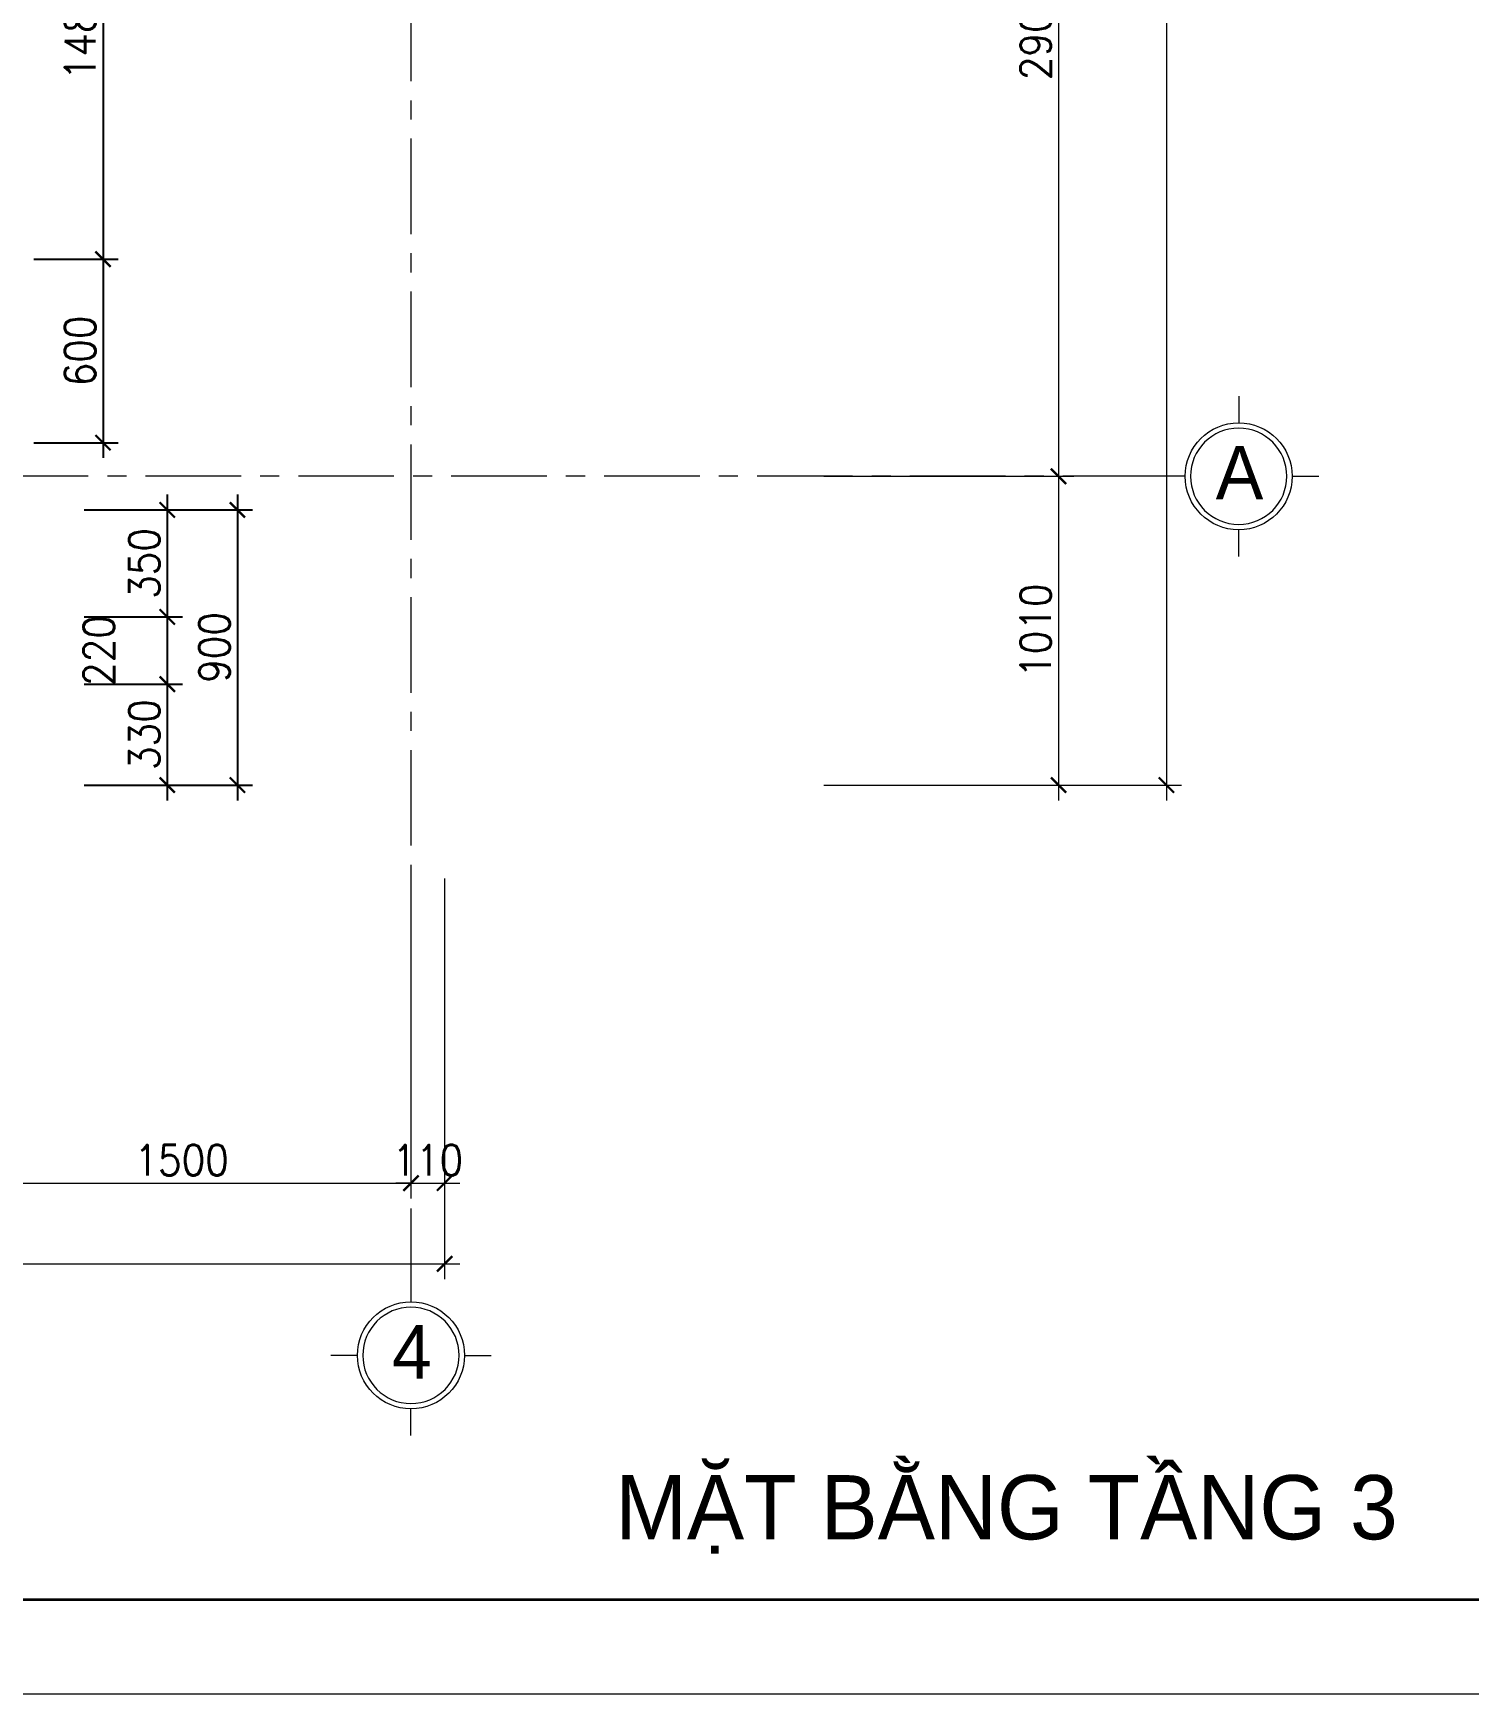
# Model space of a CAD drawing. Header units: millimetres. Extents: x -529782 to -142003, y -492574 to -273331.
# Drawn here: x -212427 to -207732, y -371894 to -366462 of the extents above; entities that cross this region are included whole.
import ezdxf
from ezdxf.enums import TextEntityAlignment as Align

# ---------------------------------------------------------------- set-up
doc = ezdxf.new("R2010")
doc.units = ezdxf.units.MM
doc.header["$LTSCALE"] = 500
doc.header["$MEASUREMENT"] = 0
doc.header["$PDMODE"] = 3
doc.linetypes.add('CENTER', pattern=[2, 1.25, -0.25, 0.25, -0.25])
doc.layers.get('0').update_dxf_attribs({"linetype": 'CONTINUOUS', "lineweight": 13})
doc.layers.get('Defpoints').update_dxf_attribs({"color": 255, "linetype": 'CONTINUOUS', "lineweight": 13})
for name, color, linetype, lineweight in [('1.cat 30', 30, 'CONTINUOUS', 35), ('2.thay 145', 145, 'CONTINUOUS', 18), ('3.manh 08', 8, 'CONTINUOUS', 9), ('4.dim 08', 8, 'CONTINUOUS', 13), ('7.tim 67', 67, 'CENTER', 9), ('9.text \xad white', 7, 'CONTINUOUS', 15)]:
    doc.layers.add(name, color=color, linetype=linetype, lineweight=lineweight)
doc.styles.add('CA.JSC1', font='')
doc.styles.get("Standard").update_dxf_attribs({"font": 'txt.shx', "width": 0.9})
doc.styles.get('CA.JSC1').set_extended_font_data('.VnAvantH')
doc.dimstyles.new('CA 50', dxfattribs={"dimscale": 0, "dimtxt": 100, "dimasz": 50, "dimexe": 50, "dimexo": 0, "dimgap": 25, "dimtad": 1, "dimdec": 0, "dimzin": 0, "dimdsep": 46, "dimtxsty": 'Standard', "dimblk": 'ARCHTICK', "dimcen": 0.09, "dimdle": 50, "dimclrd": 256, "dimclre": 256, "dimclrt": 7, "dimadec": 0, "dimazin": 0, "dimtfac": 1, "dimtdec": 0, "dimtix": 1, "dimtmove": 2, "dimatfit": 3, "dimldrblk": 'DOT', "dimfxl": 1, "dimtolj": 1, "dimtzin": 0, "dimarcsym": 0})

# ---------------------------------------------------------------- blocks, each defined once
blk = doc.blocks.new('khung co loan')
at = {"layer": '1.cat 30'}
blk.add_lwpolyline([(1158.281703106128, -14553.47590842255), (1158.281703106128, -303.4759079545038), (20658.28170374641, -303.4759079545038), (20658.28170374641, -14553.47590842255)], close=True, dxfattribs=at)
at = {"layer": '3.manh 08'}
blk.add_lwpolyline([(0, -14850.00000048772), (21000.00000000023, -14850.00000048772), (21000.00000000023, -4.877219907939434e-07), (0, -4.877219907939434e-07)], close=True, dxfattribs=at)
blk = doc.blocks.new('A$C41BA5761')
at = {"layer": '2.thay 145'}
blk.add_lwpolyline([(839.9994073519047, 524.9998310285737, -3898660.642287513), (839.9994073521084, 525.0001542164828, 1.154242490888426e-06), (839.9994073524431, 524.9999926225864, 1.154242490888426e-06)], format="xyb", dxfattribs=at)
at = {"layer": '3.manh 08'}
for p, q in [((524.9994049160159, 1050.000159478077), (524.9994049160159, 875.0001713204256)), ((174.9994048396911, 525.0001523148676), (-0.000583361616008915, 525.0001523148676)), ((874.9994049923262, 525.0001523148676), (1049.999393193633, 525.0001523148676)), ((524.9994049160159, 0.0001831847475841641), (524.9994049160159, 175.000171342399))]:
    blk.add_line(p, q, dxfattribs=at)
blk.add_arc((524.9994049160159, 525.0001713313977), 349.9999999890093, 359.9999968883953, 359.9999381014106, dxfattribs=at)
blk = doc.blocks.new('_ArchTick')
at = {"color": 1, "linetype": 'ByBlock', "const_width": 0.150000081}
blk.add_lwpolyline([(-0.5000002699998731, -0.5000002699998731), (0.5000002699998731, 0.5000002699998731)], dxfattribs=at)
blk = doc.blocks.new('*D643')
at = {"layer": '7.tim 67', "linetype": 'Continuous', "lineweight": -2, "transparency": 16777216}
for p, q in [((8609.999999999302, -8525.5), (8609.999999999302, -9572.000000000058)), ((10110.00000000006, -8525.5), (10110.00000000006, -9572.000000000058)), ((8559.999999999302, -9522.000000000058), (10160.00000000006, -9522.000000000058))]:
    blk.add_line(p, q, dxfattribs=at)
at = {"layer": 'Defpoints', "color": 0, "linetype": 'Continuous', "transparency": 16777216}
for p in [(8609.999999999302, -8525.5), (10110.00000000006, -8525.5), (10110.00000000006, -9522.000000000058)]:
    blk.add_point(p, dxfattribs=at)
at = {"layer": '7.tim 67', "linetype": 'Continuous', "lineweight": -2, "transparency": 16777216, "xscale": 50, "yscale": 50, "zscale": 50, "rotation": 180}
blk.add_blockref('_ArchTick', (8609.999999999302, -9522.000000000058), dxfattribs=at)
at = {"layer": '7.tim 67', "linetype": 'Continuous', "lineweight": -2, "transparency": 16777216, "xscale": 50, "yscale": 50, "zscale": 50}
blk.add_blockref('_ArchTick', (10110.00000000006, -9522.000000000058), dxfattribs=at)
at = {"layer": '7.tim 67', "color": 7, "linetype": 'Continuous', "transparency": 16777216, "insert": (9359.99999999968, -9447.000000000058), "char_height": 100, "attachment_point": 5}
blk.add_mtext('\\A1;1500', dxfattribs=at)
blk = doc.blocks.new('_DOT')
at = {"color": 1, "linetype": 'ByBlock'}
blk.add_line((-0.5, 0), (-1, 0), dxfattribs=at)
at = {"color": 1, "linetype": 'ByBlock', "const_width": 0.5}
blk.add_lwpolyline([(-0.25, 0, 1), (0.25, 0, 1)], format="xyb", close=True, dxfattribs=at)
blk = doc.blocks.new('*D644')
at = {"layer": '7.tim 67', "linetype": 'Continuous', "lineweight": -2, "transparency": 16777216}
for p, q in [((10110.00000000006, -8525.5), (10110.00000000006, -9572.000000000058)), ((10220.00000000146, -8525.5), (10220.00000000146, -9572.000000000058)), ((10110.00000000006, -9522.000000000058), (10060.00000000006, -9522.000000000058)), ((10110.00000000006, -9522.000000000058), (10220.00000000146, -9522.000000000058)), ((10220.00000000146, -9522.000000000058), (10270.00000000146, -9522.000000000058))]:
    blk.add_line(p, q, dxfattribs=at)
at = {"layer": 'Defpoints', "color": 0, "linetype": 'Continuous', "transparency": 16777216}
for p in [(10110.00000000006, -8525.5), (10220.00000000146, -8525.5), (10220.00000000146, -9522.000000000058)]:
    blk.add_point(p, dxfattribs=at)
at = {"layer": '7.tim 67', "linetype": 'Continuous', "lineweight": -2, "transparency": 16777216, "xscale": 50, "yscale": 50, "zscale": 50}
blk.add_blockref('_ArchTick', (10110.00000000006, -9522.000000000058), dxfattribs=at)
at = {"layer": '7.tim 67', "linetype": 'Continuous', "lineweight": -2, "transparency": 16777216, "xscale": 50, "yscale": 50, "zscale": 50, "rotation": 180}
blk.add_blockref('_ArchTick', (10220.00000000146, -9522.000000000058), dxfattribs=at)
at = {"layer": '7.tim 67', "color": 7, "linetype": 'Continuous', "transparency": 16777216, "insert": (10165.00000000076, -9447.000000000058), "char_height": 100, "attachment_point": 5}
blk.add_mtext('\\A1;110', dxfattribs=at)
blk = doc.blocks.new('*D645')
at = {"layer": '7.tim 67', "linetype": 'Continuous', "lineweight": -2, "transparency": 16777216}
for p, q in [((5.817367696478944e-11, -8525.5), (5.809343198327531e-11, -9836.000000000058)), ((10220.00000000146, -8525.5), (10220.00000000146, -9836.000000000058)), ((-49.99999999994191, -9786.000000000058), (10270.00000000146, -9786.000000000058))]:
    blk.add_line(p, q, dxfattribs=at)
at = {"layer": 'Defpoints', "color": 0, "linetype": 'Continuous', "transparency": 16777216}
for p in [(5.817367696478944e-11, -8525.5), (10220.00000000146, -8525.5), (10220.00000000146, -9786.000000000058)]:
    blk.add_point(p, dxfattribs=at)
at = {"layer": '7.tim 67', "linetype": 'Continuous', "lineweight": -2, "transparency": 16777216, "xscale": 50, "yscale": 50, "zscale": 50, "rotation": 180}
blk.add_blockref('_ArchTick', (5.809649360027318e-11, -9786.000000000058), dxfattribs=at)
at = {"layer": '7.tim 67', "linetype": 'Continuous', "lineweight": -2, "transparency": 16777216, "xscale": 50, "yscale": 50, "zscale": 50}
blk.add_blockref('_ArchTick', (10220.00000000146, -9786.000000000058), dxfattribs=at)
at = {"layer": '7.tim 67', "color": 7, "linetype": 'Continuous', "transparency": 16777216, "insert": (5110.000000000757, -9711.000000000058), "char_height": 100, "attachment_point": 5}
blk.add_mtext('\\A1;10220', dxfattribs=at)
blk = doc.blocks.new('*D650')
at = {"layer": '7.tim 67', "linetype": 'Continuous', "lineweight": -2, "transparency": 16777216}
for p, q in [((12227.99999999994, -4260), (12227.99999999994, -7259.999999999942)), ((11460.49999999994, -4310), (12277.99999999994, -4310)), ((11460.49999999994, -7209.999999999942), (12277.99999999994, -7209.999999999942))]:
    blk.add_line(p, q, dxfattribs=at)
at = {"layer": 'Defpoints', "color": 0, "linetype": 'Continuous', "transparency": 16777216}
for p in [(11460.49999999994, -4310), (11460.49999999994, -7209.999999999942), (12227.99999999994, -7209.999999999942)]:
    blk.add_point(p, dxfattribs=at)
at = {"layer": '7.tim 67', "linetype": 'Continuous', "lineweight": -2, "transparency": 16777216, "xscale": 50, "yscale": 50, "zscale": 50}
for p, rotation in [((12227.99999999994, -4310), 90), ((12227.99999999994, -7209.999999999942), 270)]:
    blk.add_blockref('_ArchTick', p, dxfattribs=dict(at, rotation=rotation))
at = {"layer": '7.tim 67', "color": 7, "linetype": 'Continuous', "transparency": 16777216, "insert": (12152.99999999994, -5759.999999999969), "char_height": 100, "attachment_point": 5, "rotation": 90}
blk.add_mtext('\\A1;2900', dxfattribs=at)
blk = doc.blocks.new('*D651')
at = {"layer": '7.tim 67', "linetype": 'Continuous', "lineweight": -2, "transparency": 16777216}
for p, q in [((12227.99999999994, -7159.999999999942), (12227.99999999994, -8269.999999999884)), ((11460.49999999994, -7209.999999999942), (12277.99999999994, -7209.999999999942)), ((11460.49999999994, -8219.999999999884), (12277.99999999994, -8219.999999999884))]:
    blk.add_line(p, q, dxfattribs=at)
at = {"layer": 'Defpoints', "color": 0, "linetype": 'Continuous', "transparency": 16777216}
for p in [(11460.49999999994, -7209.999999999942), (11460.49999999994, -8219.999999999884), (12227.99999999994, -8219.999999999884)]:
    blk.add_point(p, dxfattribs=at)
at = {"layer": '7.tim 67', "linetype": 'Continuous', "lineweight": -2, "transparency": 16777216, "xscale": 50, "yscale": 50, "zscale": 50}
for p, rotation in [((12227.99999999994, -7209.999999999942), 90), ((12227.99999999994, -8219.999999999884), 270)]:
    blk.add_blockref('_ArchTick', p, dxfattribs=dict(at, rotation=rotation))
at = {"layer": '7.tim 67', "color": 7, "linetype": 'Continuous', "transparency": 16777216, "insert": (12152.99999999994, -7714.999999999912), "char_height": 100, "attachment_point": 5, "rotation": 90}
blk.add_mtext('\\A1;1010', dxfattribs=at)
blk = doc.blocks.new('*D652')
at = {"layer": '7.tim 67', "linetype": 'Continuous', "lineweight": -2, "transparency": 16777216}
for p, q in [((11460.49999999994, 1250.000000000058), (12630.49999999994, 1250.000000000058)), ((12580.49999999994, 1300.000000000058), (12580.49999999994, -8269.999999999885)), ((11460.49999999994, -8219.999999999884), (12630.49999999994, -8219.999999999885))]:
    blk.add_line(p, q, dxfattribs=at)
at = {"layer": 'Defpoints', "color": 0, "linetype": 'Continuous', "transparency": 16777216}
for p in [(11460.49999999994, 1250.000000000058), (11460.49999999994, -8219.999999999884), (12580.49999999994, -8219.999999999885)]:
    blk.add_point(p, dxfattribs=at)
at = {"layer": '7.tim 67', "linetype": 'Continuous', "lineweight": -2, "transparency": 16777216, "xscale": 50, "yscale": 50, "zscale": 50}
for p, rotation in [((12580.49999999994, 1250.000000000058), 90), ((12580.49999999994, -8219.999999999885), 270)]:
    blk.add_blockref('_ArchTick', p, dxfattribs=dict(at, rotation=rotation))
at = {"layer": '7.tim 67', "color": 7, "linetype": 'Continuous', "transparency": 16777216, "insert": (12505.49999999994, -3484.999999999911), "char_height": 100, "attachment_point": 5, "rotation": 90}
blk.add_mtext('\\A1;9470', dxfattribs=at)
blk = doc.blocks.new('*D518')
at = {"layer": '4.dim 08', "lineweight": -2, "transparency": 16777216}
for p, q in [((-211988.5751483811, -367970.9999999998), (-211988.5751483811, -368420.9999999998)), ((-212260.24114807, -368020.9999999998), (-211938.5751483811, -368020.9999999998)), ((-212260.24114807, -368370.9999999998), (-211938.5751483811, -368370.9999999998))]:
    blk.add_line(p, q, dxfattribs=at)
at = {"layer": 'Defpoints', "color": 0, "transparency": 16777216}
for p in [(-212260.24114807, -368020.9999999998), (-212260.24114807, -368370.9999999998), (-211988.5751483811, -368370.9999999998)]:
    blk.add_point(p, dxfattribs=at)
at = {"layer": '4.dim 08', "lineweight": -2, "transparency": 16777216, "xscale": 50, "yscale": 50, "zscale": 50}
for p, rotation in [((-211988.5751483811, -368020.9999999998), 90), ((-211988.5751483811, -368370.9999999998), 270)]:
    blk.add_blockref('_ArchTick', p, dxfattribs=dict(at, rotation=rotation))
at = {"layer": '4.dim 08', "color": 7, "transparency": 16777216, "insert": (-212063.575148381, -368195.9999999998), "char_height": 100, "attachment_point": 5, "rotation": 90}
blk.add_mtext('\\A1;350', dxfattribs=at)
blk = doc.blocks.new('*D519')
at = {"layer": '4.dim 08', "lineweight": -2, "transparency": 16777216}
for p, q in [((-211988.5751483811, -368320.9999999998), (-211988.5751483811, -368640.9999999998)), ((-212260.24114807, -368370.9999999998), (-211938.5751483811, -368370.9999999998)), ((-212260.24114807, -368590.9999999998), (-211938.5751483811, -368590.9999999998))]:
    blk.add_line(p, q, dxfattribs=at)
at = {"layer": 'Defpoints', "color": 0, "transparency": 16777216}
for p in [(-212260.24114807, -368370.9999999998), (-212260.24114807, -368590.9999999998), (-211988.5751483811, -368590.9999999998)]:
    blk.add_point(p, dxfattribs=at)
at = {"layer": '4.dim 08', "lineweight": -2, "transparency": 16777216, "xscale": 50, "yscale": 50, "zscale": 50}
for p, rotation in [((-211988.5751483811, -368370.9999999998), 90), ((-211988.5751483811, -368590.9999999998), 270)]:
    blk.add_blockref('_ArchTick', p, dxfattribs=dict(at, rotation=rotation))
at = {"layer": '4.dim 08', "color": 7, "transparency": 16777216, "insert": (-212211.9451240855, -368480.9999999998), "char_height": 100, "attachment_point": 5, "rotation": 90}
blk.add_mtext('\\A1;220', dxfattribs=at)
blk = doc.blocks.new('*D520')
at = {"layer": '4.dim 08', "lineweight": -2, "transparency": 16777216}
for p, q in [((-211988.5751483811, -368540.9999999998), (-211988.5751483811, -368970.9999999998)), ((-212260.24114807, -368590.9999999998), (-211938.5751483811, -368590.9999999998)), ((-212260.24114807, -368920.9999999998), (-211938.5751483811, -368920.9999999998))]:
    blk.add_line(p, q, dxfattribs=at)
at = {"layer": 'Defpoints', "color": 0, "transparency": 16777216}
for p in [(-212260.24114807, -368590.9999999998), (-212260.24114807, -368920.9999999998), (-211988.5751483811, -368920.9999999998)]:
    blk.add_point(p, dxfattribs=at)
at = {"layer": '4.dim 08', "lineweight": -2, "transparency": 16777216, "xscale": 50, "yscale": 50, "zscale": 50}
for p, rotation in [((-211988.5751483811, -368590.9999999998), 90), ((-211988.5751483811, -368920.9999999998), 270)]:
    blk.add_blockref('_ArchTick', p, dxfattribs=dict(at, rotation=rotation))
at = {"layer": '4.dim 08', "color": 7, "transparency": 16777216, "insert": (-212063.575148381, -368755.9999999998), "char_height": 100, "attachment_point": 5, "rotation": 90}
blk.add_mtext('\\A1;330', dxfattribs=at)
blk = doc.blocks.new('*D521')
at = {"layer": '4.dim 08', "lineweight": -2, "transparency": 16777216}
for p, q in [((-211759.1690344547, -367970.9999999998), (-211759.1690344547, -368970.9999999997)), ((-212260.24114807, -368020.9999999998), (-211709.1690344547, -368020.9999999998)), ((-212260.24114807, -368920.9999999997), (-211709.1690344547, -368920.9999999997))]:
    blk.add_line(p, q, dxfattribs=at)
at = {"layer": 'Defpoints', "color": 0, "transparency": 16777216}
for p in [(-212260.24114807, -368020.9999999998), (-212260.24114807, -368920.9999999997), (-211759.1690344547, -368920.9999999997)]:
    blk.add_point(p, dxfattribs=at)
at = {"layer": '4.dim 08', "lineweight": -2, "transparency": 16777216, "xscale": 50, "yscale": 50, "zscale": 50}
for p, rotation in [((-211759.1690344547, -368020.9999999998), 90), ((-211759.1690344547, -368920.9999999997), 270)]:
    blk.add_blockref('_ArchTick', p, dxfattribs=dict(at, rotation=rotation))
at = {"layer": '4.dim 08', "color": 7, "transparency": 16777216, "insert": (-211834.1690344547, -368470.9999999998), "char_height": 100, "attachment_point": 5, "rotation": 90}
blk.add_mtext('\\A1;900', dxfattribs=at)
blk = doc.blocks.new('*D659')
at = {"layer": '4.dim 08', "lineweight": -2, "transparency": 16777216}
for p, q in [((-212198.5961898693, -365670.9999999998), (-212198.5961898693, -367250.9999999998)), ((-212424.7645479278, -365720.9999999998), (-212148.5961898693, -365720.9999999998)), ((-212424.7645479278, -367200.9999999998), (-212148.5961898693, -367200.9999999998))]:
    blk.add_line(p, q, dxfattribs=at)
at = {"layer": 'Defpoints', "color": 0, "transparency": 16777216}
for p in [(-212424.7645479278, -365720.9999999998), (-212424.7645479278, -367200.9999999998), (-212198.5961898693, -367200.9999999998)]:
    blk.add_point(p, dxfattribs=at)
at = {"layer": '4.dim 08', "lineweight": -2, "transparency": 16777216, "xscale": 50, "yscale": 50, "zscale": 50}
for p, rotation in [((-212198.5961898693, -365720.9999999998), 90), ((-212198.5961898693, -367200.9999999998), 270)]:
    blk.add_blockref('_ArchTick', p, dxfattribs=dict(at, rotation=rotation))
at = {"layer": '4.dim 08', "color": 7, "transparency": 16777216, "insert": (-212273.5961898693, -366460.9999999999), "char_height": 100, "attachment_point": 5, "rotation": 90}
blk.add_mtext('\\A1;1480', dxfattribs=at)
blk = doc.blocks.new('*D660')
at = {"layer": '4.dim 08', "lineweight": -2, "transparency": 16777216}
for p, q in [((-212198.5961898693, -367150.9999999998), (-212198.5961898693, -367850.9999999998)), ((-212424.7645479278, -367200.9999999998), (-212148.5961898693, -367200.9999999998)), ((-212424.7645479278, -367800.9999999998), (-212148.5961898693, -367800.9999999998))]:
    blk.add_line(p, q, dxfattribs=at)
at = {"layer": 'Defpoints', "color": 0, "transparency": 16777216}
for p in [(-212424.7645479278, -367200.9999999998), (-212424.7645479278, -367800.9999999998), (-212198.5961898693, -367800.9999999998)]:
    blk.add_point(p, dxfattribs=at)
at = {"layer": '4.dim 08', "lineweight": -2, "transparency": 16777216, "xscale": 50, "yscale": 50, "zscale": 50}
for p, rotation in [((-212198.5961898693, -367200.9999999998), 90), ((-212198.5961898693, -367800.9999999998), 270)]:
    blk.add_blockref('_ArchTick', p, dxfattribs=dict(at, rotation=rotation))
at = {"layer": '4.dim 08', "color": 7, "transparency": 16777216, "insert": (-212273.5961898693, -367500.9999999998), "char_height": 100, "attachment_point": 5, "rotation": 90}
blk.add_mtext('\\A1;600', dxfattribs=at)
blk = doc.blocks.new('sdfdggh')
at = {"layer": '7.tim 67', "ltscale": 0.5}
for p, q in [((10110.00000000006, 2894.499999999942), (10110.00000000006, -9823.000000000058)), ((12554.49999999994, -7209.999999999942), (-2632.000000000058, -7209.999999999942))]:
    blk.add_line(p, q, dxfattribs=at)
at = {"layer": '2.thay 145', "xscale": 0.5, "yscale": 0.5, "zscale": 0.5}
for p in [(12554.50029168074, -7472.50007615739), (9847.500297542021, -10348.00007973908)]:
    blk.add_blockref('A$C41BA5761', p, dxfattribs=at)
at = {"layer": '9.text \xad white', "style": 'CA.JSC1'}
for s, p in [('a', (12819.75031066133, -7198.250054277421)), ('4', (10112.75031652272, -10073.75005785911))]:
    blk.add_text(s, height=174.9999882000658, dxfattribs=at).set_placement(p, align=Align.MIDDLE)
at = {"layer": '7.tim 67', "color": 9, "linetype": 'Continuous'}
for base, p1, p2, picture, middle in [((12580.49999999994, -8219.999999999885), (11460.49999999994, 1250.000000000058), (11460.49999999994, -8219.999999999884), '*D652', (12505.49999999994, -3484.999999999911)), ((12227.99999999994, -7209.999999999942), (11460.49999999994, -4310), (11460.49999999994, -7209.999999999942), '*D650', (12152.99999999994, -5759.999999999969)), ((12227.99999999994, -8219.999999999884), (11460.49999999994, -7209.999999999942), (11460.49999999994, -8219.999999999884), '*D651', (12152.99999999994, -7714.999999999912))]:
    dim = blk.add_linear_dim(base=base, p1=p1, p2=p2, angle=90, dimstyle='CA 50', override={"dimscale": 1}, dxfattribs=at)
    dim.commit()
    dim.dimension.update_dxf_attribs({"geometry": picture, "text_midpoint": middle})
for base, p1, p2, picture, middle in [((10220.00000000146, -9786.000000000058), (5.817367696478944e-11, -8525.5), (10220.00000000146, -8525.5), '*D645', (5110.000000000757, -9711.000000000058)), ((10110.00000000006, -9522.000000000058), (8609.999999999302, -8525.5), (10110.00000000006, -8525.5), '*D643', (9359.99999999968, -9447.000000000058)), ((10220.00000000146, -9522.000000000058), (10110.00000000006, -8525.5), (10220.00000000146, -8525.5), '*D644', (10165.00000000076, -9447.000000000058))]:
    dim = blk.add_linear_dim(base=base, p1=p1, p2=p2, dimstyle='CA 50', override={"dimscale": 1}, dxfattribs=at)
    dim.commit()
    dim.dimension.update_dxf_attribs({"geometry": picture, "text_midpoint": middle})

msp = doc.modelspace()

# ---------------------------------------------------------------- block references
at = {"layer": '2.thay 145', "xscale": 1.034937242569868, "yscale": 1.034937242628075, "zscale": 1.034937242583367}
msp.add_blockref('khung co loan', (-226631.9548920451, -356524.758471216), dxfattribs=at)
at = {"layer": '4.dim 08', "color": 251}
msp.add_blockref('sdfdggh', (-221301.4537180977, -360700.9999999998), dxfattribs=at)

# ---------------------------------------------------------------- texts
at = {"layer": '9.text \xad white', "style": 'CA.JSC1'}
msp.add_text('mÆt b»ng tÇng 3', height=210.0000000068896, dxfattribs=at).set_placement((-210522.9730859675, -371388.3889181392))

# ---------------------------------------------------------------- dimensions: what is measured, and where the dimension line sits
at = {"layer": '4.dim 08'}
for base, p1, p2, picture, middle in [((-212198.5961898693, -367200.9999999998), (-212424.7645479278, -365720.9999999998), (-212424.7645479278, -367200.9999999998), '*D659', (-212273.5961898693, -366460.9999999999)), ((-212198.5961898693, -367800.9999999998), (-212424.7645479278, -367200.9999999998), (-212424.7645479278, -367800.9999999998), '*D660', (-212273.5961898693, -367500.9999999998)), ((-211988.5751483811, -368370.9999999998), (-212260.24114807, -368020.9999999998), (-212260.24114807, -368370.9999999998), '*D518', (-212063.575148381, -368195.9999999998)), ((-211759.1690344547, -368920.9999999997), (-212260.24114807, -368020.9999999998), (-212260.24114807, -368920.9999999997), '*D521', (-211834.1690344547, -368470.9999999998)), ((-211988.5751483811, -368920.9999999998), (-212260.24114807, -368590.9999999998), (-212260.24114807, -368920.9999999998), '*D520', (-212063.575148381, -368755.9999999998))]:
    dim = msp.add_linear_dim(base=base, p1=p1, p2=p2, angle=90, dimstyle='CA 50', override={"dimscale": 1}, dxfattribs=at)
    dim.commit()
    dim.dimension.update_dxf_attribs({"geometry": picture, "text_midpoint": middle})
dim = msp.add_linear_dim(base=(-211988.5751483811, -368590.9999999998), p1=(-212260.24114807, -368370.9999999998), p2=(-212260.24114807, -368590.9999999998), angle=90, dimstyle='CA 50', override={"dimscale": 1}, dxfattribs=at)
dim.commit()
dim.dimension.update_dxf_attribs({"geometry": '*D519', "text_midpoint": (-212211.9451240855, -368480.9999999998), "dimtype": 160})

doc.saveas('drawing.dxf')
